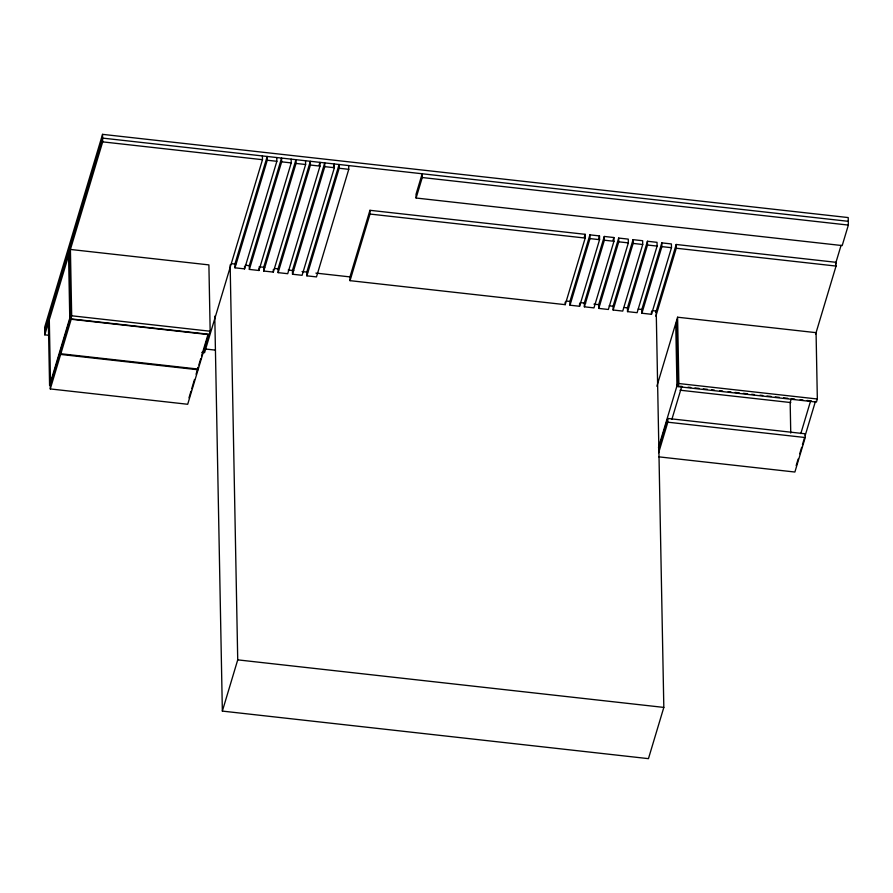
<?xml version="1.0" encoding="UTF-8"?>
<svg xmlns="http://www.w3.org/2000/svg" width="893" height="893" viewBox="0 0 893 893"><rect width="100%" height="100%" fill="white"/><g stroke="black" fill="none" stroke-linecap="round" stroke-linejoin="round"><path stroke-width="1.34" d="M416.105 198.023L422.255 177.528L422.188 173.767L416.038 194.261L416.105 198.023L842.199 245.575L848.35 225.081L848.205 217.568L102.55 134.352L44.65 327.329L44.795 334.83L48.925 335.299M44.717 331.08L102.617 138.102L848.283 221.319M44.795 334.83L102.684 141.864L102.55 134.352M70.692 315.106L49.584 385.463L48.378 322.875M70.726 316.825L60.769 350L60.847 353.751L198.257 369.088L208.605 334.596L71.194 319.259L60.847 353.751M70.759 318.857L71.686 315.787L70.413 249.448L208.895 264.897L210.168 331.236L209.241 334.306L70.759 318.857L69.487 252.518M50.287 388.935L60.635 354.432L60.568 350.681L50.22 385.173L50.287 388.935L187.697 404.272L198.056 369.769L198 367.269M188.981 397.843L190.946 391.29M191.738 388.667L194.484 379.492M196.058 374.256L198.023 367.704M198.815 365.081L200.78 358.528M201.561 355.905L207.857 334.942M262.397 155.94L262.475 159.691L204.575 352.668L201.829 352.355M234.993 267.811L267.264 160.227L267.197 156.476L234.915 264.06L234.993 267.811L244.582 268.882L276.852 161.298L276.785 157.548M249.37 269.418L281.652 161.834L281.574 158.072L249.303 265.668L249.37 269.418L258.959 270.49L291.23 162.906L291.163 159.144M263.748 271.026L296.029 163.441L295.951 159.68L263.681 267.275L263.748 271.026L273.336 272.097L305.618 164.513L305.54 160.751M278.136 272.633L310.407 165.038L310.34 161.287L278.058 268.871L278.136 272.633L287.713 273.704L319.995 166.109L319.928 162.359L319.125 165.015M292.513 274.24L324.784 166.645L324.717 162.894L292.435 270.479L292.513 274.24L302.102 275.301L334.373 167.717L334.306 163.966L333.513 166.623M306.891 275.837L339.173 168.252L339.094 164.502L306.824 272.086L306.891 275.837L316.479 276.908L348.761 169.324L348.683 165.562M369.948 210.302L349.967 276.897L350.034 280.659L565.213 304.669L585.194 238.063L585.116 234.312L369.948 210.302L370.015 214.052L350.034 280.659M652.069 310.619L656.221 311.077L663.823 707.412L648.452 758.648L222.357 711.096L237.728 659.86L230.148 264.92M584.323 236.98L585.116 234.312M589.916 234.848L569.935 301.454L570.002 305.205L579.59 306.277L599.571 239.67L599.504 235.919L589.916 234.848L589.983 238.598L570.002 305.205M598.701 238.576L599.504 235.919M604.293 236.455L584.312 303.051L584.379 306.812L593.968 307.884L613.949 241.277L613.882 237.527L604.293 236.455L604.371 240.206L584.379 306.812M613.078 240.184L613.882 237.527M618.67 238.063L598.69 304.658L598.768 308.409L608.356 309.48L628.337 242.885L628.259 239.123L618.67 238.063L618.749 241.813L598.768 308.409M633.059 239.659L613.078 306.266L613.145 310.016L622.734 311.088L642.714 244.492L642.647 240.73L633.059 239.659L633.126 243.421L613.145 310.016M647.436 241.266L627.455 307.873L627.522 311.624L637.111 312.695L657.092 246.088L657.025 242.338L647.436 241.266L647.503 245.017L627.522 311.624M661.813 242.874L641.833 309.469L641.911 313.231L651.499 314.303L671.48 247.696L671.402 243.945L661.813 242.874L661.892 246.624L641.911 313.231M655.797 312.472L676.202 244.481L835.982 262.308L836.049 266.069L815.655 334.06M655.875 316.222L676.269 248.232L676.202 244.481M656.88 386.256L677.597 317.216L816.068 332.665L817.341 399.004L816.425 402.073L677.943 386.624L676.671 320.286M658.465 447.527L677.865 382.863M658.587 448.967L667.741 418.449L805.162 433.786L805.229 437.537L794.882 472.029L658.844 456.848M677.943 386.624L678.87 383.543L677.597 317.216M658.666 452.718L667.819 422.199L667.741 418.449M671.916 419.23L681.739 386.479M791.354 398.557L790.171 402.486L790.751 433.083M835.502 263.915L841.094 245.285M800.809 433.618L810.632 400.857M796.165 465.61L798.13 459.058M799.704 453.811L801.668 447.259M802.45 444.636L804.414 438.083M805.207 435.46L815.432 401.392M102.684 141.864L262.475 159.691M267.264 160.227L276.852 161.298M281.652 161.834L291.23 162.906M296.029 163.441L305.618 164.513M310.407 165.038L319.995 166.109M324.784 166.645L334.373 167.717M339.173 168.252L348.761 169.324M422.255 177.528L848.35 225.081M370.015 214.052L585.194 238.063M589.983 238.598L599.571 239.67M604.371 240.206L613.949 241.277M618.749 241.813L628.337 242.885M633.126 243.421L642.714 244.492M647.503 245.017L657.092 246.088M661.892 246.624L671.48 247.696M676.269 248.232L836.049 266.069M231.51 263.681L235.663 264.138M245.341 265.221L249.493 265.69M259.171 266.773L264.708 267.387M274.397 268.469L278.538 268.927M288.227 270.01L293.764 270.624M302.057 271.55L307.594 272.175M315.899 273.102L350.48 276.953M566.296 301.041L570.448 301.51M580.126 302.582L585.663 303.207M593.957 304.133L599.493 304.747M609.182 305.83L613.335 306.288M624.397 307.527L628.549 307.996M638.227 309.067L642.38 309.536M71.686 315.787L210.168 331.236M678.87 383.543L817.341 399.004M682.486 386.557L676.95 385.943L675.744 323.355M688.023 387.171L690.791 387.484M694.955 387.953L699.107 388.41M703.26 388.879L707.412 389.337M711.565 389.806L714.333 390.107M719.881 390.732L722.649 391.034M728.186 391.659L730.954 391.971M735.106 392.429L739.259 392.898M743.423 393.355L747.575 393.824M751.727 394.282L754.496 394.594M760.032 395.208L762.801 395.521M766.964 395.99L771.117 396.447M775.269 396.916L779.422 397.374M783.574 397.843L787.738 398.3M791.89 398.769L794.658 399.071M800.195 399.696L802.963 400.008M807.116 400.466L811.268 400.935M680.031 390.196L790.807 402.564M205.502 349.018L215.202 350.101M60.635 354.432L198.056 369.769M667.819 422.199L805.229 437.537M237.728 659.86L663.823 707.412M651.443 311.791L651.499 314.303M579.546 303.776L579.59 306.277M565.157 302.169L565.213 304.669M273.291 269.597L273.336 272.097M258.914 267.989L258.959 270.49M244.526 266.382L244.582 268.882M214.778 316.144L222.357 711.096M68.571 255.599L69.766 318.176M49.305 319.806L50.499 382.383"/></g></svg>
